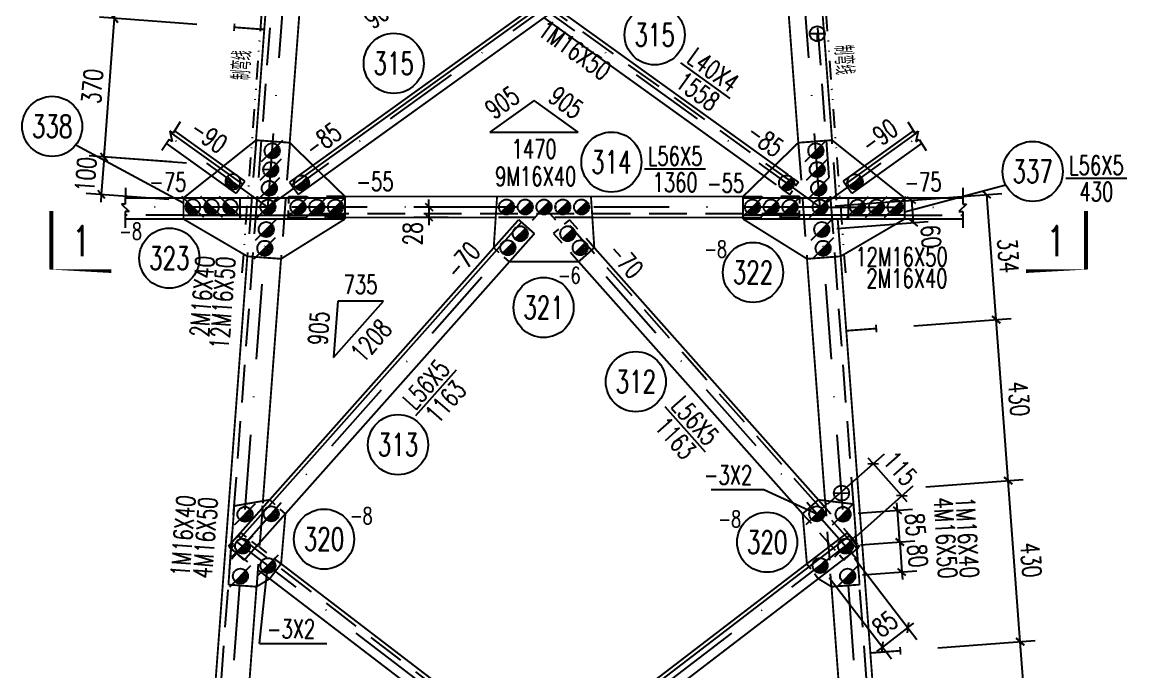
# Model space of a CAD drawing. Header units: millimetres. Extents: x 25936 to 26777, y -10793 to -10199.
# Drawn here: x 26074.4 to 26221.4, y -10467.6 to -10381.1 of the extents above; entities that cross this region are included whole.
import ezdxf
from ezdxf.enums import TextEntityAlignment as Align

# ---------------------------------------------------------------- set-up
doc = ezdxf.new("R2010")
doc.units = ezdxf.units.MM
doc.header["$LTSCALE"] = 10
for name, pattern in [('DASHDOTX2', [2, 1, -0.5, 0, -0.5]), ('DASHED', [0.75, 0.5, -0.25]), ('DIVIDE2', [0.625, 0.25, -0.125, 0, -0.125, 0, -0.125])]:
    doc.linetypes.add(name, pattern=pattern)
for name, color, linetype in [('1', 1, 'DASHED'), ('2', 1, 'Continuous'), ('3', 1, 'Continuous'), ('4', 2, 'DASHDOTX2'), ('7', 3, 'DIVIDE2')]:
    doc.layers.add(name, color=color, linetype=linetype)
doc.styles.add('DXT', font='simplex.shx', dxfattribs={"width": 0.72, "bigfont": 'hztxt.shx'})
doc.styles.get("Standard").update_dxf_attribs({"font": 'SIMPLEX.shx', "width": 0.7, "bigfont": 'gbhzfs.shx'})
doc.dimstyles.new('BZ$0', dxfattribs={"dimtxt": 2.5, "dimasz": 1, "dimexe": 2, "dimexo": 2, "dimgap": 1, "dimtad": 1, "dimdec": 0, "dimlfac": 20, "dimzin": 12, "dimdsep": 46, "dimtxsty": 'DXT', "dimblk": 'OBLIQUE', "dimcen": 0.09, "dimclrd": 1, "dimclre": 1, "dimclrt": 7, "dimadec": 4, "dimazin": 3, "dimtfac": 1.4, "dimtdec": 0, "dimtix": 1, "dimtmove": 2, "dimatfit": 3, "dimldrblk": 'OBLIQUE', "dimfxl": 1, "dimtolj": 1, "dimtzin": 0, "dimarcsym": 0})

# ---------------------------------------------------------------- blocks, each defined once
blk = doc.blocks.new('_Oblique')
at = {"color": 0, "linetype": 'ByBlock', "lineweight": -2}
blk.add_line((-0.5, -0.5), (0.5, 0.5), dxfattribs=at)
blk = doc.blocks.new('*D19')
at = {"layer": '3', "color": 1, "lineweight": -2}
for p, q in [((26182.57734887484, -10405.54061618267), (26194.76878385782, -10404.62879486615)), ((26192.77435433569, -10404.77796215902), (26192.9980931479, -10407.76944429779)), ((26182.80084887484, -10408.53211618268), (26194.99252267002, -10407.62027700492))]:
    blk.add_line(p, q, dxfattribs=at)
at = {"layer": 'Defpoints', "color": 0}
for p in [(26180.58291935271, -10405.68978347554), (26192.9980931479, -10407.76944429779), (26180.80641935271, -10408.68128347555)]:
    blk.add_point(p, dxfattribs=at)
at = {"layer": '3', "color": 1, "lineweight": -2}
for p, rotation in [((26192.77435433569, -10404.77796215902), 94.27730000004493), ((26192.9980931479, -10407.76944429779), 274.2773000000449)]:
    blk.add_blockref('_Oblique', p, dxfattribs=dict(at, rotation=rotation))
at = {"layer": '3', "color": 7, "insert": (26195.33992438808, -10409.62888357882), "char_height": 2.5, "attachment_point": 5, "rotation": 274.27730000004493, "style": 'DXT'}
blk.add_mtext('\\A1;60', dxfattribs=at)
blk = doc.blocks.new('*D20')
at = {"layer": '3', "color": 1, "lineweight": -2}
for p, q in [((26190.87080512442, -10446.03739756538), (26190.79622321845, -10445.04018267414)), ((26185.63520500827, -10446.42896917043), (26192.86523490689, -10445.88823375345)), ((26191.18777822452, -10450.27556084968), (26190.87080512442, -10446.03739756538)), ((26185.95234913515, -10450.6671196636), (26193.18220800699, -10450.12639703775)), ((26191.18777822452, -10450.27556084968), (26191.26236013048, -10451.27277574092))]:
    blk.add_line(p, q, dxfattribs=at)
at = {"layer": 'Defpoints', "color": 0}
for p in [(26183.6407752258, -10446.57813298236), (26190.87080512442, -10446.03739756538), (26183.95791935268, -10450.81628347554)]:
    blk.add_point(p, dxfattribs=at)
at = {"layer": '3', "color": 1, "lineweight": -2}
for p, rotation in [((26190.87080512442, -10446.03739756538), 274.2772000000988), ((26191.18777822452, -10450.27556084968), 94.27720000009884)]:
    blk.add_blockref('_Oblique', p, dxfattribs=dict(at, rotation=rotation))
at = {"layer": '3', "color": 7, "insert": (26193.27302517975, -10447.98866991911), "char_height": 2.5, "attachment_point": 5, "rotation": 274.27720000009884, "style": 'DXT'}
blk.add_mtext('\\A1;85', dxfattribs=at)
blk = doc.blocks.new('*D21')
at = {"layer": '3', "color": 1, "lineweight": -2}
for p, q in [((26181.6315278485, -10445.19031942625), (26189.13942268803, -10438.51450943613)), ((26187.64481419223, -10439.84347348541), (26186.98033216759, -10439.09616923752)), ((26191.46568694774, -10444.14058662763), (26187.64481419223, -10439.84347348541)), ((26185.45252784847, -10449.48731942625), (26192.96029544353, -10442.81162257834)), ((26191.46568694774, -10444.14058662763), (26192.13016897238, -10444.88789087553))]:
    blk.add_line(p, q, dxfattribs=at)
at = {"layer": 'Defpoints', "color": 0}
for p in [(26187.64481419223, -10439.84347348541), (26180.13691935271, -10446.51928347554), (26183.95791935268, -10450.81628347554)]:
    blk.add_point(p, dxfattribs=at)
at = {"layer": '3', "color": 1, "lineweight": -2}
for p, rotation in [((26187.64481419223, -10439.84347348541), 311.6426000000405), ((26191.46568694774, -10444.14058662763), 131.6426000000405)]:
    blk.add_blockref('_Oblique', p, dxfattribs=dict(at, rotation=rotation))
at = {"layer": '3', "color": 7, "insert": (26191.23668512776, -10440.49694550107), "char_height": 2.5, "attachment_point": 5, "rotation": 311.6426000000405, "style": 'DXT'}
blk.add_mtext('\\A1;115', dxfattribs=at)
blk = doc.blocks.new('*D22')
at = {"layer": '3', "color": 1, "lineweight": -2}
for p, q in [((26185.17384923566, -10452.40421121939), (26193.47939525786, -10463.2507305304)), ((26181.79934923568, -10454.98771121939), (26190.10512144025, -10465.8345259103)), ((26192.26346537489, -10461.66280278655), (26193.05742924681, -10461.05483784506)), ((26192.26346537489, -10461.66280278655), (26188.88919155727, -10464.24659816645)), ((26188.88919155727, -10464.24659816645), (26188.09522768534, -10464.85456310793))]:
    blk.add_line(p, q, dxfattribs=at)
at = {"layer": 'Defpoints', "color": 0}
for p in [(26183.95791935268, -10450.81628347554), (26180.58341935271, -10453.39978347554), (26188.88919155727, -10464.24659816645)]:
    blk.add_point(p, dxfattribs=at)
at = {"layer": '3', "color": 1, "lineweight": -2}
for p, rotation in [((26192.26346537489, -10461.66280278655), 217.442500000272), ((26188.88919155727, -10464.24659816645), 37.44250000027198)]:
    blk.add_blockref('_Oblique', p, dxfattribs=dict(at, rotation=rotation))
at = {"layer": '3', "color": 7, "insert": (26189.20840734773, -10461.16828176467), "char_height": 2.5, "attachment_point": 5, "rotation": 37.44250000027198, "style": 'DXT'}
blk.add_mtext('\\A1;85', dxfattribs=at)
blk = doc.blocks.new('*D23')
at = {"layer": '3', "color": 1, "lineweight": -2}
for p, q in [((26191.18760295094, -10450.27557395843), (26191.11302104497, -10449.27835906719)), ((26185.95234913515, -10450.6671196636), (26193.18203273341, -10450.12641014649)), ((26191.18760295094, -10450.27557395843), (26191.48590479129, -10454.26408877884)), ((26186.25084913518, -10454.65561966361), (26193.48033457376, -10454.1149249669)), ((26191.48590479129, -10454.26408877884), (26191.56048669726, -10455.26130367007))]:
    blk.add_line(p, q, dxfattribs=at)
at = {"layer": 'Defpoints', "color": 0}
for p in [(26183.95791935268, -10450.81628347554), (26184.25641935271, -10454.80478347554), (26191.48590479129, -10454.26408877884)]:
    blk.add_point(p, dxfattribs=at)
at = {"layer": '3', "color": 1, "lineweight": -2}
for p, rotation in [((26191.18760295094, -10450.27557395843), 274.2772000000988), ((26191.48590479129, -10454.26408877884), 94.27720000009884)]:
    blk.add_blockref('_Oblique', p, dxfattribs=dict(at, rotation=rotation))
at = {"layer": '3', "color": 7, "insert": (26193.58048737639, -10452.10202208021), "char_height": 2.5, "attachment_point": 5, "rotation": 274.27720000009884, "style": 'DXT'}
blk.add_mtext('\\A1;80', dxfattribs=at)
blk = doc.blocks.new('*D34')
at = {"layer": '3', "color": 1, "lineweight": -2}
for p, q in [((26098.99798957028, -10362.95061966361), (26086.03448248892, -10361.98107631379)), ((26086.64914388221, -10380.57875744794), (26088.02891227139, -10362.13024012572)), ((26097.61798957028, -10381.3991196636), (26084.65471409974, -10380.429593636))]:
    blk.add_line(p, q, dxfattribs=at)
at = {"layer": 'Defpoints', "color": 0}
for p in [(26088.02891227139, -10362.13024012572), (26100.99241935275, -10363.09978347554), (26099.61241935275, -10381.54828347554)]:
    blk.add_point(p, dxfattribs=at)
at = {"layer": '3', "color": 1, "lineweight": -2}
for p, rotation in [((26088.02891227139, -10362.13024012572), 85.72279999990117), ((26086.64914388221, -10380.57875744794), 265.7227999999012)]:
    blk.add_blockref('_Oblique', p, dxfattribs=dict(at, rotation=rotation))
at = {"layer": '3', "color": 7, "insert": (26085.09529457152, -10371.18668949841), "char_height": 2.5, "attachment_point": 5, "rotation": 85.72279999990116, "style": 'DXT'}
blk.add_mtext('\\A1;370', dxfattribs=at)
blk = doc.blocks.new('*D35')
at = {"layer": '3', "color": 1, "lineweight": -2}
for p, q in [((26097.61798957028, -10381.3991196636), (26084.65471409975, -10380.429593636)), ((26085.26937827427, -10399.02723758307), (26086.64914388222, -10380.57875744794)), ((26096.23848957026, -10399.84761966361), (26083.2749484918, -10398.87807377113))]:
    blk.add_line(p, q, dxfattribs=at)
at = {"layer": 'Defpoints', "color": 0}
for p in [(26086.64914388222, -10380.57875744794), (26099.61241935275, -10381.54828347554), (26098.23291935274, -10399.99678347554)]:
    blk.add_point(p, dxfattribs=at)
at = {"layer": '3', "color": 1, "lineweight": -2}
for p, rotation in [((26086.64914388222, -10380.57875744794), 85.72279999990117), ((26085.26937827427, -10399.02723758307), 265.7227999999012)]:
    blk.add_blockref('_Oblique', p, dxfattribs=dict(at, rotation=rotation))
at = {"layer": '3', "color": 7, "insert": (26083.71552757297, -10389.63518822708), "char_height": 2.5, "attachment_point": 5, "rotation": 85.72279999990116, "style": 'DXT'}
blk.add_mtext('\\A1;370', dxfattribs=at)
blk = doc.blocks.new('*D36')
at = {"layer": '3', "color": 1, "lineweight": -2}
for p, q in [((26191.80153360601, -10404.85074101772), (26204.7650746844, -10403.88119512526)), ((26204.01488349867, -10420.66674333687), (26202.77064490193, -10404.03035893719)), ((26193.04584913517, -10421.48711966361), (26206.00931328114, -10420.51757952494))]:
    blk.add_line(p, q, dxfattribs=at)
at = {"layer": 'Defpoints', "color": 0}
for p in [(26202.77064490193, -10404.03035893719), (26189.80710382354, -10404.99990482966), (26191.0514193527, -10421.63628347554)]:
    blk.add_point(p, dxfattribs=at)
at = {"layer": '3', "color": 1, "lineweight": -2}
for p, rotation in [((26202.77064490193, -10404.03035893719), 94.27720000009884), ((26204.01488349867, -10420.66674333687), 274.2772000000988)]:
    blk.add_blockref('_Oblique', p, dxfattribs=dict(at, rotation=rotation))
at = {"layer": '3', "color": 7, "insert": (26205.63649770558, -10412.1807418486), "char_height": 2.5, "attachment_point": 5, "rotation": 274.27720000009884, "style": 'DXT'}
blk.add_mtext('\\A1;334', dxfattribs=at)
blk = doc.blocks.new('*D37')
at = {"layer": '3', "color": 1, "lineweight": -2}
for p, q in [((26193.04584913517, -10421.48711966361), (26206.0093132811, -10420.51757952494)), ((26205.61838547893, -10442.10674318877), (26204.01488349863, -10420.66674333687)), ((26194.64934913516, -10442.92711966361), (26207.6128152614, -10441.95757937684))]:
    blk.add_line(p, q, dxfattribs=at)
at = {"layer": 'Defpoints', "color": 0}
for p in [(26191.05141935269, -10421.63628347554), (26204.01488349863, -10420.66674333687), (26192.65491935269, -10443.07628347554)]:
    blk.add_point(p, dxfattribs=at)
at = {"layer": '3', "color": 1, "lineweight": -2}
for p, rotation in [((26204.01488349863, -10420.66674333687), 94.27720000009884), ((26205.61838547893, -10442.10674318877), 274.2772000000988)]:
    blk.add_blockref('_Oblique', p, dxfattribs=dict(at, rotation=rotation))
at = {"layer": '3', "color": 7, "insert": (26207.06036799406, -10431.2189339744), "char_height": 2.5, "attachment_point": 5, "rotation": 274.27720000009884, "style": 'DXT'}
blk.add_mtext('\\A1;430', dxfattribs=at)
blk = doc.blocks.new('*D38')
at = {"layer": '3', "color": 1, "lineweight": -2}
for p, q in [((26194.64934913516, -10442.92711966361), (26207.61281526143, -10441.95757937683)), ((26207.22188745926, -10463.54674304064), (26205.61838547896, -10442.10674318876)), ((26196.25284913516, -10464.3671196636), (26209.21631724173, -10463.39757922871))]:
    blk.add_line(p, q, dxfattribs=at)
at = {"layer": 'Defpoints', "color": 0}
for p in [(26205.61838547896, -10442.10674318876), (26192.65491935269, -10443.07628347554), (26194.25841935269, -10464.51628347553)]:
    blk.add_point(p, dxfattribs=at)
at = {"layer": '3', "color": 1, "lineweight": -2}
for p, rotation in [((26205.61838547896, -10442.10674318876), 94.27720000009884), ((26207.22188745926, -10463.54674304064), 274.2772000000988)]:
    blk.add_blockref('_Oblique', p, dxfattribs=dict(at, rotation=rotation))
at = {"layer": '3', "color": 7, "insert": (26208.66386997439, -10452.65893382628), "char_height": 2.5, "attachment_point": 5, "rotation": 274.27720000009884, "style": 'DXT'}
blk.add_mtext('\\A1;430', dxfattribs=at)
blk = doc.blocks.new('*D39')
at = {"layer": '3', "color": 1, "lineweight": -2}
for p, q in [((26196.25284913516, -10464.3671196636), (26209.21631724167, -10463.39757922872)), ((26208.8253894395, -10484.98674289255), (26207.2218874592, -10463.54674304065)), ((26197.85634913516, -10485.8071196636), (26210.81981922197, -10484.83757908061))]:
    blk.add_line(p, q, dxfattribs=at)
at = {"layer": 'Defpoints', "color": 0}
for p in [(26207.2218874592, -10463.54674304065), (26194.25841935269, -10464.51628347553), (26195.86191935269, -10485.95628347553)]:
    blk.add_point(p, dxfattribs=at)
at = {"layer": '3', "color": 1, "lineweight": -2}
for p, rotation in [((26207.2218874592, -10463.54674304065), 94.27720000009884), ((26208.8253894395, -10484.98674289255), 274.2772000000988)]:
    blk.add_blockref('_Oblique', p, dxfattribs=dict(at, rotation=rotation))
at = {"layer": '3', "color": 7, "insert": (26210.26737195463, -10474.09893367818), "char_height": 2.5, "attachment_point": 5, "rotation": 274.27720000009884, "style": 'DXT'}
blk.add_mtext('\\A1;430', dxfattribs=at)
blk = doc.blocks.new('M16X50')
for p, q in [((-0.2828427124746191, -0.2828427124746191), (0.282842712474619, 0.282842712474619)), ((-0.1414200067520142, -0.1414200067520142), (0.1414200067520142, 0.1414200067520142))]:
    blk.add_line(p, q)
blk.add_circle((0, 0), 0.2000000029802322)
for radius in [0.1599984774463594, 0.1199988633531256, 0.0799992387231797, 0.0399996193615898]:
    blk.add_arc((0, 0), radius, 225.0000000000001, 45.00000000000005)
blk = doc.blocks.new('M16X40')
blk.add_line((-0.1414200067520142, -0.1414200067520142), (0.1414200067520142, 0.1414200067520142))
blk.add_circle((0, 0), 0.2000000029802322)
for radius in [0.1599984774463594, 0.1199988633531256, 0.0799992387231797, 0.0399996193615898]:
    blk.add_arc((0, 0), radius, 225.0000000000001, 45.00000000000005)
blk = doc.blocks.new('*D78')
at = {"color": 1, "lineweight": -2}
for p, q in [((26128.52041730395, -10405.68978347554), (26128.52041730395, -10404.68978347554)), ((26131.05889492799, -10405.68978347554), (26126.52041730395, -10405.68978347554)), ((26131.05889492799, -10407.08978347555), (26126.52041730395, -10407.08978347555)), ((26128.52041730395, -10405.68978347554), (26128.52041730395, -10407.08978347555)), ((26128.52041730395, -10407.08978347555), (26128.52041730395, -10408.08978347555))]:
    blk.add_line(p, q, dxfattribs=at)
at = {"layer": 'Defpoints', "color": 0}
for p in [(26128.52041730395, -10407.08978347555), (26133.05889492799, -10405.68978347554), (26133.05889492799, -10407.08978347555)]:
    blk.add_point(p, dxfattribs=at)
at = {"color": 1, "lineweight": -2}
for p, rotation in [((26128.52041730395, -10405.68978347554), 270), ((26128.52041730395, -10407.08978347555), 90)]:
    blk.add_blockref('_Oblique', p, dxfattribs=dict(at, rotation=rotation))
at = {"color": 7, "insert": (26126.34015136217, -10409.24790562974), "char_height": 2.5, "attachment_point": 5, "rotation": 90, "style": 'DXT'}
blk.add_mtext('\\A1;28', dxfattribs=at)
blk = doc.blocks.new('*D124')
at = {"color": 1, "lineweight": -2}
for p, q in [((26085.26933210129, -10399.02718394521), (26085.3439185442, -10398.0299693933)), ((26094.24406046645, -10399.6984467778), (26083.27490299748, -10398.87801105939)), ((26085.26933210129, -10399.02718394521), (26084.89512868577, -10404.03025255651)), ((26093.86985705093, -10404.7015153891), (26082.90069958195, -10403.8810796707)), ((26084.89512868577, -10404.03025255651), (26084.82054224286, -10405.02746710842))]:
    blk.add_line(p, q, dxfattribs=at)
at = {"layer": 'Defpoints', "color": 0}
for p in [(26096.23848957027, -10399.84761966361), (26084.89512868577, -10404.03025255651), (26095.86428615474, -10404.85068827491)]:
    blk.add_point(p, dxfattribs=at)
at = {"color": 1, "lineweight": -2}
for p, rotation in [((26085.26933210129, -10399.02718394521), 265.722539326332), ((26084.89512868577, -10404.03025255651), 85.72253932633194)]:
    blk.add_blockref('_Oblique', p, dxfattribs=dict(at, rotation=rotation))
at = {"color": 7, "insert": (26082.83849765174, -10401.36089875432), "char_height": 2.5, "attachment_point": 5, "rotation": 85.72253932633193, "style": 'DXT'}
blk.add_mtext('\\A1;100', dxfattribs=at)

msp = doc.modelspace()

# ---------------------------------------------------------------- linework, layer by layer
for p, q in [((26110.24191935271, -10402.80278347554), (26173.49641935271, -10357.33228347554)), ((26168.63441935272, -10391.25028347554), (26162.03691935269, -10386.50778347554)), ((26095.40983920443, -10394.36573571374), (26094.45367500817, -10395.84606018784)), ((26192.25599950101, -10394.36573571374), (26193.21216369728, -10395.84606018784)), ((26093.91110100283, -10396.686068193), (26092.95493680657, -10398.1663926671)), ((26094.33110500542, -10396.95735519567), (26093.91110100283, -10396.686068193)), ((26094.45367500817, -10395.84606018784), (26094.03367100558, -10395.57477318517)), ((26094.03367100558, -10395.57477318517), (26094.33110500542, -10396.95735519567)), ((26103.71641935272, -10402.66228347554), (26094.07133772404, -10395.74986186819)), ((26183.94941935273, -10402.66228347554), (26193.59450098141, -10395.74986186819)), ((26193.21216369728, -10395.84606018784), (26193.63216769986, -10395.57477318517)), ((26193.63216769986, -10395.57477318517), (26193.33473370003, -10396.95735519567)), ((26193.33473370003, -10396.95735519567), (26193.75473770261, -10396.686068193)), ((26193.75473770261, -10396.686068193), (26194.71090189888, -10398.1663926671)), ((26165.34850047978, -10400.66027385559), (26157.22350047978, -10400.66027385559)), ((26221.42971951891, -10401.9004298704), (26213.30471951891, -10401.9004298704)), ((26088.09960017888, -10403.15626836302), (26088.09515282254, -10405.30624195867)), ((26199.56623852657, -10403.15626836302), (26199.57068588291, -10405.30624195867)), ((26088.09515282254, -10405.30624195867), (26087.59515389227, -10405.30520767926)), ((26087.59515389227, -10405.30520767926), (26088.59308319399, -10406.30727409861)), ((26200.07068481317, -10405.30520767926), (26199.07275551146, -10406.30727409861)), ((26199.57068588291, -10405.30624195867), (26200.07068481317, -10405.30520767926)), ((26088.09308426372, -10406.3062398192), (26088.0886369074, -10408.45621341485)), ((26088.59308319399, -10406.30727409861), (26088.09308426372, -10406.3062398192)), ((26095.8334189447, -10406.78991216291), (26117.33291935274, -10406.78991216291)), ((26191.83241976075, -10406.78991216291), (26170.33291935271, -10406.78991216291)), ((26199.07275551146, -10406.30727409861), (26199.57275444172, -10406.3062398192)), ((26199.57275444172, -10406.3062398192), (26199.57720179805, -10408.45621341485)), ((26102.2049193527, -10451.15228347554), (26140.83441935269, -10407.70728347554)), ((26132.13513240934, -10427.42073538451), (26126.73663240933, -10433.49273538451)), ((26165.34333254038, -10438.33090986049), (26159.94433254038, -10432.25940986049)), ((26097.38441935272, -10516.16328347554), (26184.49441935271, -10449.46078347554))]:
    msp.add_line(p, q)
at = {"color": 3}
for p, q in [((26081.50819282861, -10397.41880602859), (26095.83344016706, -10405.12677243305)), ((26191.83241049908, -10406.34570086803), (26205.29713772816, -10402.72120390491))]:
    msp.add_line(p, q, dxfattribs=at)
at = {"const_width": 0.25}
for points in [[(26109.94991935271, -10402.39678347553), (26173.20441935269, -10356.92628347554)], [(26174.37191935273, -10358.55028347553), (26111.11741935272, -10404.02078347554)], [(26105.49178160424, -10396.7963657056), (26108.11315080964, -10361.74674365431)], [(26112.61041935271, -10361.94978347554), (26109.97935705988, -10397.13177881962)], [(26175.05541935268, -10361.94978347554), (26177.68650511036, -10397.1320925862)], [(26182.17406305087, -10396.79644525739), (26179.55299418646, -10361.75083898468)], [(26174.58770823299, -10400.1483394769), (26145.5459193527, -10379.27178347553)], [(26143.83291935274, -10380.50328347554), (26173.13217569706, -10401.56509754771)], [(26104.00791935275, -10402.25578347555), (26094.64684495952, -10395.54699627417)], [(26105.49177565458, -10396.79644525739), (26101.1930168318, -10400.22062182945)], [(26109.97941935268, -10397.13178347555), (26105.49178160424, -10396.7963657056)], [(26177.68650348543, -10397.132070858), (26182.17406305087, -10396.79644525739)], [(26182.17406305087, -10396.79644525739), (26186.47282187365, -10400.22062182945)], [(26183.6579193527, -10402.25578347555), (26193.01899374593, -10395.54699627417)], [(26093.56049979026, -10397.22886571422), (26102.84291935274, -10403.88128347555)], [(26113.07661312364, -10400.14686254929), (26109.97933359509, -10397.1320925862)], [(26170.3329193527, -10404.28978347554), (26177.68650511036, -10397.1320925862)], [(26194.10533891518, -10397.22886571422), (26184.82291935271, -10403.88128347555)], [(26099.57625839817, -10401.50845084693), (26095.83344641745, -10404.48978793197)], [(26102.84291935274, -10403.88128347555), (26104.00791935275, -10402.25578347555)], [(26111.11741935272, -10404.02078347554), (26109.94991935271, -10402.39678347553)], [(26117.33291935274, -10404.28978347554), (26114.53361516061, -10401.56505097457)], [(26184.82291935271, -10403.88128347555), (26183.6579193527, -10402.25578347555)], [(26188.08958030728, -10401.50845084693), (26191.83239228799, -10404.48978793197)], [(26117.33291935271, -10407.28956849783), (26117.33291935271, -10404.28978347554)], [(26117.33291935271, -10404.28978347554), (26170.33291935271, -10404.28978347554)], [(26137.58291935274, -10404.28978347554), (26137.1384193527, -10411.11128347554)], [(26150.08291935274, -10404.28978347554), (26137.58291935274, -10404.28978347554)], [(26150.52741935269, -10411.11128347554), (26150.08291935274, -10404.28978347554)], [(26170.33291935271, -10407.28956849783), (26170.33291935271, -10404.28978347554)], [(26088.09684176128, -10404.48976281362), (26103.33300179294, -10404.48991231791)], [(26095.8334189447, -10404.48978793197), (26117.33291935274, -10404.48978793197)], [(26095.8334189447, -10407.28956849783), (26095.83344641695, -10404.48983872878)], [(26191.83241976075, -10404.48978793197), (26170.33291935271, -10404.48978793197)], [(26199.56899694417, -10404.48976281362), (26184.33283691251, -10404.48991231791)], [(26191.83241976075, -10407.28956849783), (26191.83239228849, -10404.48983872878)], [(26137.40041935271, -10407.08978347555), (26117.33291935271, -10407.08978347555)], [(26170.33291935271, -10407.08978347555), (26150.2654193527, -10407.08978347555)], [(26103.3331549046, -10407.28954465566), (26088.09105013526, -10407.28959311135)], [(26095.8334189447, -10407.28956849783), (26117.33291935274, -10407.28956849783)], [(26104.33579386635, -10412.25276659196), (26095.8334189447, -10407.28956849783)], [(26101.8309193527, -10450.81978347554), (26140.46091935271, -10407.37478347554)], [(26108.82341935269, -10412.58878347554), (26117.33291935271, -10407.28956849783)], [(26140.46091935271, -10407.37478347554), (26142.5534193527, -10409.23528347554)], [(26178.84241935269, -10412.58878347554), (26170.33291935271, -10407.28956849783)], [(26191.83241976075, -10407.28956849783), (26170.33291935271, -10407.28956849783)], [(26183.33004483909, -10412.25276659196), (26191.83241976075, -10407.28956849783)], [(26184.33268380085, -10407.28954465566), (26199.57478857018, -10407.28959311135)], [(26142.5534193527, -10409.23528347554), (26103.9234193527, -10452.68028347554)], [(26148.43491935269, -10412.97228347554), (26150.52741935269, -10411.11128347554)], [(26180.3529193527, -10444.65478347554), (26150.52741935269, -10411.11128347554)], [(26084.42741935269, -10678.44228347554), (26104.33579386633, -10412.25276659196)], [(26104.33579386633, -10412.25276659196), (26108.82341935269, -10412.58878347554)], [(26108.82341935269, -10412.58878347554), (26106.41341935269, -10444.81028347554)], [(26139.23091935272, -10412.97228347554), (26148.43491935269, -10412.97228347554)], [(26148.43491935269, -10412.97228347554), (26178.2604193527, -10446.51528347555)], [(26183.33004483909, -10412.25276659196), (26178.84241935269, -10412.58878347554)], [(26178.84241935269, -10412.58878347554), (26181.25241935273, -10444.81028347554)], [(26203.23841935273, -10678.44228347554), (26183.33004551496, -10412.25277562891)], [(26102.60341935272, -10445.46878347554), (26102.23741935271, -10450.36278347554)], [(26107.31277101453, -10444.65465157164), (26102.60341935272, -10445.46878347554)], [(26178.2604193527, -10446.51528347555), (26180.3529193527, -10444.65478347554)], [(26180.3529193527, -10444.65478347553), (26185.04377522579, -10445.21963298237)], [(26185.04380048279, -10445.21963734784), (26185.45441935269, -10450.71428347554)], [(26106.34341935271, -10445.74528347554), (26106.34341935271, -10445.74528347554)], [(26108.83491935272, -10453.16728347553), (26109.40541935269, -10446.51528347555)], [(26178.8309193527, -10453.16728347553), (26178.2604193527, -10446.51528347555)], [(26097.08041935274, -10515.76628347553), (26184.19041935272, -10449.06378347553)], [(26184.19041935272, -10449.06378347553), (26185.71041935268, -10451.04878347554)], [(26185.71041935268, -10451.04878347554), (26098.6004193527, -10517.75078347554)], [(26102.18041935271, -10451.13028347554), (26101.8204193527, -10455.93978347554)], [(26103.9234193527, -10452.68028347554), (26101.8309193527, -10450.81978347554)], [(26102.17391935269, -10451.21578347554), (26102.17391935269, -10451.21578347554)], [(26105.65541935269, -10450.73278347554), (26105.65541935269, -10450.73278347554)], [(26105.9534193527, -10450.96128347554), (26105.9534193527, -10450.96128347554)], [(26181.66641935269, -10450.34578347553), (26181.66641935269, -10450.34578347553)], [(26181.71241935272, -10450.96128347554), (26181.71241935272, -10450.96128347554)], [(26182.0104193527, -10450.73278347554), (26182.0104193527, -10450.73278347554)], [(26185.42841935268, -10450.36278347554), (26185.42841935268, -10450.36278347554)], [(26185.49191935272, -10451.21578347554), (26185.84541935269, -10455.93978347554)], [(26102.91141935271, -10451.78028347554), (26102.91141935271, -10451.78028347554)], [(26107.3149193527, -10455.15228347554), (26108.83491935272, -10453.16728347553)], [(26143.83291935274, -10479.96628347554), (26108.83491935272, -10453.16728347553)], [(26105.55991935272, -10456.21928347554), (26107.3149193527, -10455.15228347554)], [(26107.3149193527, -10455.15228347554), (26141.7769193527, -10481.54078347554)], [(26182.1059193527, -10456.21928347554), (26180.35091935272, -10455.15228347554)], [(26105.55991935272, -10456.21928347554), (26101.46841935271, -10510.93128347554)], [(26101.8204193527, -10455.93978347554), (26105.55991935272, -10456.21928347554)], [(26185.84541935269, -10455.93978347554), (26182.1059193527, -10456.21928347554)], [(26182.1059193527, -10456.21928347554), (26186.1974193527, -10510.93128347554)]]:
    msp.add_lwpolyline(points, dxfattribs=at)
at = {"color": 2, "const_width": 0.5}
for points in [[(26086.23987443149, -10414.21938117837), (26078.23987443148, -10414.21938117839), (26078.23987443145, -10406.21938117839)], [(26207.97898949872, -10414.21938117837), (26215.97898949873, -10414.21938117839), (26215.97898949875, -10406.21938117839)]]:
    msp.add_lwpolyline(points, dxfattribs=at)
for centre in [(26158.56091935272, -10382.77728347554), (26123.82691935269, -10386.57128347554), (26078.35311205534, -10394.96005323213), (26152.80323982533, -10399.71154879007), (26208.88445886446, -10400.95170480488), (26093.95653281572, -10412.50339431754), (26171.65441935271, -10414.39278347554), (26143.77371901736, -10419.06386726622), (26156.05180333753, -10428.93567593347), (26124.4001218687, -10437.31838603259), (26114.54691935269, -10449.88328347554), (26173.53843170364, -10450.30250698306)]:
    msp.add_circle(centre, 4)
at = {"layer": '1'}
for p, q in [((26085.17541935271, -10678.49828347554), (26111.2014193527, -10330.50728347554)), ((26202.4904193527, -10678.49828347554), (26176.46441935271, -10330.50728347554)), ((26177.4239193527, -10402.80278347554), (26114.1694193527, -10357.33228347554)), ((26105.49214943725, -10396.79647319491), (26104.33621252953, -10412.25347791058)), ((26183.33004483909, -10412.25276659196), (26182.17406305087, -10396.79644525739)), ((26109.97935626043, -10397.13177875987), (26108.82341935271, -10412.58878347554)), ((26177.68650511035, -10397.13209258619), (26178.8424193527, -10412.58878347554)), ((26101.18124744044, -10400.22999673877), (26099.55529671885, -10401.52514787372)), ((26114.53361516061, -10401.56505097457), (26113.07797050592, -10400.14818377177)), ((26174.58793405805, -10400.14811966768), (26176.3554193527, -10401.41928347554)), ((26186.484591265, -10400.22999673877), (26188.1105419866, -10401.52514787372)), ((26173.13214738262, -10401.56512510787), (26174.74341935271, -10402.72328347554)), ((26177.71591935271, -10402.39678347554), (26177.04591935272, -10401.91528347554)), ((26177.71591935271, -10402.39678347554), (26177.3304193527, -10402.93278347554)), ((26176.5484193527, -10404.02078347554), (26175.65941935271, -10403.38178347554)), ((26176.5484193527, -10404.02078347554), (26176.93341935269, -10403.48528347554)), ((26103.33300179294, -10404.48991231791), (26103.3331549046, -10407.28954465566)), ((26109.83291935271, -10404.28978347554), (26112.30791935272, -10404.28978347554)), ((26109.83291935271, -10404.28978347554), (26109.83291935271, -10405.21378347554)), ((26117.33291935271, -10404.28978347554), (26114.8579193527, -10404.28978347554)), ((26170.3329193527, -10404.28978347554), (26172.80791935271, -10404.28978347554)), ((26177.8329193527, -10404.28978347554), (26175.35791935269, -10404.28978347554)), ((26177.8329193527, -10404.28978347554), (26177.8329193527, -10405.21378347554)), ((26184.33283691251, -10404.48991231791), (26184.33268380085, -10407.28954465566)), ((26103.33300944042, -10406.78993432867), (26088.0920837787, -10406.78990162477)), ((26109.83291935271, -10407.08978347554), (26109.83291935271, -10406.16578347554)), ((26177.8329193527, -10406.58978347554), (26109.83291935271, -10406.58978347554)), ((26109.83291935271, -10407.08978347554), (26112.30791935272, -10407.08978347554)), ((26117.33291935271, -10407.08978347554), (26114.8579193527, -10407.08978347554)), ((26150.2654193527, -10407.08978347554), (26137.40041935271, -10407.08978347554)), ((26170.3329193527, -10407.08978347554), (26172.80791935271, -10407.08978347554)), ((26177.8329193527, -10407.08978347554), (26175.35791935269, -10407.08978347554)), ((26177.8329193527, -10407.08978347554), (26177.8329193527, -10406.16578347554)), ((26184.33282926502, -10406.78993432867), (26199.57375492674, -10406.78990162477)), ((26147.2049193527, -10407.37478347554), (26146.51441935272, -10407.98878347554)), ((26185.46091935271, -10451.15228347554), (26146.83141935272, -10407.70728347554)), ((26147.2049193527, -10407.37478347554), (26148.30141935269, -10408.60828347554)), ((26145.11241935271, -10409.23528347554), (26145.80291935269, -10408.62178347554)), ((26145.11241935271, -10409.23528347554), (26146.20891935269, -10410.46878347554)), ((26150.5274193527, -10411.11128347554), (26149.43091935271, -10409.87828347554)), ((26137.13841935271, -10411.11128347554), (26137.82891935269, -10411.72528347554)), ((26139.23091935271, -10412.97228347554), (26138.54041935269, -10412.35828347554)), ((26139.23091935271, -10412.97228347554), (26139.23091935271, -10412.97228347554)), ((26139.23091935271, -10412.97228347554), (26139.23091935271, -10412.97228347554)), ((26148.4349193527, -10412.97228347554), (26147.33841935272, -10411.73878347554)), ((26106.41341935269, -10444.81028347554), (26106.39041935269, -10445.11878347554)), ((26107.3129193527, -10444.65478347554), (26108.00341935269, -10445.26878347554)), ((26180.35291935271, -10444.65478347554), (26182.02741935271, -10446.53828347554)), ((26181.25241935272, -10444.81028347554), (26181.4044193527, -10446.83978347554)), ((26106.34341935271, -10445.74528347554), (26105.55991935271, -10456.21928347554)), ((26106.34341935271, -10445.74528347554), (26106.36641935271, -10445.43678347554)), ((26109.4054193527, -10446.51528347554), (26108.71491935272, -10445.90128347554)), ((26178.26041935271, -10446.51528347554), (26179.38441935269, -10447.77928347554)), ((26103.4754193527, -10449.06378347553), (26102.9739193527, -10449.71878347554)), ((26190.28141935269, -10516.16328347554), (26103.1714193527, -10449.46078347554)), ((26103.4754193527, -10449.06378347553), (26104.19491935271, -10449.61428347554)), ((26181.6664193527, -10450.34578347554), (26180.54241935272, -10449.08178347554)), ((26181.7124193527, -10450.96128347554), (26181.56041935269, -10448.93128347554)), ((26185.42841935269, -10450.36278347554), (26183.75341935269, -10448.47928347554)), ((26101.95541935271, -10451.04878347554), (26102.4569193527, -10450.39378347554)), ((26101.95541935271, -10451.04878347554), (26102.02741935271, -10451.10378347554)), ((26102.17391935269, -10451.21578347554), (26102.10191935269, -10451.16078347554)), ((26102.17391935269, -10451.21578347554), (26102.41741935272, -10451.40228347554)), ((26102.1804193527, -10451.13028347554), (26102.1994193527, -10450.87728347554)), ((26102.23741935272, -10450.36278347554), (26102.21891935271, -10450.61628347554)), ((26105.6554193527, -10450.73278347554), (26104.93591935269, -10450.18178347554)), ((26105.6554193527, -10450.73278347554), (26105.75391935269, -10450.80828347554)), ((26105.95341935271, -10450.96128347554), (26105.85491935272, -10450.88578347554)), ((26105.95341935271, -10450.96128347554), (26106.90441935269, -10451.68928347554)), ((26181.6664193527, -10450.34578347554), (26181.77991935271, -10450.47378347554)), ((26181.7124193527, -10450.96128347554), (26181.84241935269, -10452.69628347554)), ((26182.01041935271, -10450.73278347554), (26181.8969193527, -10450.60528347554)), ((26182.01041935271, -10450.73278347554), (26182.58191935271, -10451.37578347554)), ((26185.83491935272, -10450.81978347554), (26185.1444193527, -10451.43378347554)), ((26185.42841935269, -10450.36278347554), (26185.56241935269, -10450.51378347554)), ((26185.45441935269, -10450.71428347554), (26185.4669193527, -10450.87978347554)), ((26185.49191935272, -10451.21578347554), (26185.47941935271, -10451.05028347554)), ((26185.83491935272, -10450.81978347554), (26185.70041935269, -10450.66928347554)), ((26102.91141935272, -10451.78028347554), (26102.66791935272, -10451.59428347554)), ((26102.91141935272, -10451.78028347554), (26104.36441935272, -10452.89328347554)), ((26108.83491935271, -10453.16728347554), (26107.88391935272, -10452.43928347554)), ((26183.74241935272, -10452.68028347554), (26183.17091935271, -10452.03778347554)), ((26183.74241935272, -10452.68028347554), (26184.4329193527, -10452.06628347554)), ((26107.31491935269, -10455.15228347554), (26105.86191935269, -10454.03978347554)), ((26178.8309193527, -10453.16728347554), (26179.33291935272, -10453.82228347554)), ((26180.35091935272, -10455.15228347554), (26179.84941935269, -10454.49728347554)), ((26182.1059193527, -10456.21928347554), (26181.9759193527, -10454.48428347554))]:
    msp.add_line(p, q, dxfattribs=at)
at = {"layer": '2'}
for p, q in [((26166.10180283572, -10443.30372097743), (26173.10180283573, -10443.30372097743)), ((26173.10180283573, -10443.30372097743), (26180.13691935271, -10446.51928347554)), ((26105.96098081328, -10463.78950099254), (26107.08241935271, -10453.39978347554)), ((26105.96098081328, -10463.78950099254), (26114.92042106936, -10463.78950099254))]:
    msp.add_line(p, q, dxfattribs=at)
at = {"layer": '2', "const_width": 0.25}
for points in [[(26106.59291935275, -10382.07028347554), (26102.60441935274, -10381.77178347553), (26102.56691935273, -10382.27028347554), (26102.64141935275, -10381.27328347555)], [(26179.20891935273, -10382.62668031219), (26180.2089193527, -10382.62668031219), (26180.2089193527, -10383.62668031219), (26180.2089193527, -10382.62668031219), (26181.2089193527, -10382.62668031219)], [(26108.45591935272, -10400.70378347554), (26107.45591935269, -10400.70378347554), (26107.45591935269, -10401.70378347555), (26107.45591935269, -10400.70378347554), (26106.45591935272, -10400.70378347554)], [(26184.07091935272, -10422.15828347554), (26188.05991935272, -10421.85978347554), (26188.0969193527, -10422.35828347554), (26188.02241935272, -10421.36128347554)], [(26182.43041935271, -10443.76628347553), (26183.43041935271, -10443.76628347553), (26183.43041935271, -10444.76628347554), (26183.43041935271, -10443.76628347553), (26184.43041935268, -10443.76628347553)], [(26187.27791935272, -10465.03828347554), (26191.26691935272, -10464.74028347554), (26191.3039193527, -10465.23878347554), (26191.22941935271, -10464.24178347554)]]:
    msp.add_lwpolyline(points, dxfattribs=at)
at = {"layer": '2'}
for centre in [(26180.20891935271, -10382.62668031219), (26107.45591935269, -10400.70378347554), (26183.4304193527, -10443.76628347554)]:
    msp.add_circle(centre, 1, dxfattribs=at)
at = {"layer": '3'}
for p, q in [((26142.51822705936, -10391.49810084294), (26136.63822705932, -10395.72510084294)), ((26148.39822705935, -10395.72510084294), (26142.51822705936, -10391.49810084294)), ((26136.63822705932, -10395.72510084294), (26148.39822705935, -10395.72510084294)), ((26116.36591935269, -10418.24128347554), (26115.80741935272, -10425.71278347554)), ((26115.80741935272, -10425.71278347554), (26122.45041935269, -10418.24128347554)), ((26122.45041935269, -10418.24128347554), (26116.36591935269, -10418.24128347554))]:
    msp.add_line(p, q, dxfattribs=at)
at = {"layer": '4'}
for p, q in [((26084.58291935269, -10706.53228347554), (26112.77191935271, -10329.62178347554)), ((26203.08291935272, -10706.53228347554), (26174.8939193527, -10329.62178347554)), ((26107.08291935269, -10405.68978347554), (26176.83291935272, -10355.54928347554)), ((26180.58291935272, -10405.68978347554), (26110.83291935269, -10355.54928347554)), ((26107.08291935273, -10405.68978347554), (26094.22777056877, -10396.47701894206)), ((26180.58291935272, -10405.68978347554), (26193.43806813667, -10396.47701894206)), ((26107.08291935273, -10405.68978347554), (26087.97814193421, -10405.68978347554)), ((26102.21291935272, -10452.49728347554), (26143.83291935272, -10405.68978347554)), ((26180.58291935272, -10405.68978347554), (26107.08291935269, -10405.68978347554)), ((26185.45291935269, -10452.49728347554), (26143.83291935272, -10405.68978347554)), ((26180.58291935272, -10405.68978347554), (26199.68769677124, -10405.68978347554)), ((26097.04641935271, -10517.36678347554), (26185.74441935271, -10449.44828347554)), ((26190.6194193527, -10517.36678347554), (26101.9214193527, -10449.44828347554))]:
    msp.add_line(p, q, dxfattribs=at)
at = {"layer": '7'}
for p, q in [((26103.66933935272, -10414.45963347554), (26108.76181935274, -10346.36974847554)), ((26183.99649935273, -10414.45963347554), (26178.90401935271, -10346.36974847554))]:
    msp.add_line(p, q, dxfattribs=at)

# ---------------------------------------------------------------- block references
at = {"layer": '2', "yscale": 5, "zscale": 5}
for name, p, xscale in [('M16X50', (26107.64241935268, -10398.21078347555), 5), ('M16X50', (26180.02341935273, -10398.21078347555), 5), ('M16X50', (26107.45591935269, -10400.70378347554), 5), ('M16X50', (26180.20991935272, -10400.70378347554), 5), ('M16X40', (26102.40941935274, -10402.34028347555), -5), ('M16X50', (26107.26941935271, -10403.19678347554), 5), ('M16X40', (26111.54891935269, -10402.47928347554), 5), ('M16X40', (26176.11691935272, -10402.47928347554), 5), ('M16X50', (26180.3964193527, -10403.19678347554), 5), ('M16X40', (26185.25641935271, -10402.34028347555), 5), ('M16X50', (26107.08291935269, -10405.68978347554), 5), ('M16X50', (26111.08291935271, -10405.68978347554), 5), ('M16X50', (26113.58291935271, -10405.68978347554), 5), ('M16X50', (26116.08291935271, -10405.68978347554), 5), ('M16X40', (26138.83291935272, -10405.68978347554), 5), ('M16X40', (26141.33291935272, -10405.68978347554), 5), ('M16X40', (26143.83291935272, -10405.68978347554), 5), ('M16X40', (26146.33291935272, -10405.68978347554), 5), ('M16X40', (26148.83291935272, -10405.68978347554), 5), ('M16X50', (26171.5829193527, -10405.68978347554), 5), ('M16X50', (26174.0829193527, -10405.68978347554), 5), ('M16X50', (26176.5829193527, -10405.68978347554), 5), ('M16X50', (26180.58291935272, -10405.68978347554), 5), ('M16X50', (26106.8594193527, -10408.68128347554), 5), ('M16X40', (26140.67641935272, -10409.23928347554), 5), ('M16X40', (26146.98941935269, -10409.23928347554), 5), ('M16X50', (26180.80641935271, -10408.68128347554), 5), ('M16X50', (26106.67291935272, -10411.17428347554), 5), ('M16X50', (26180.99291935269, -10411.17428347554), 5), ('M16X40', (26139.0154193527, -10411.10778347554), 5), ('M16X40', (26148.65041935271, -10411.10778347554), 5), ('M16X50', (26180.13691935271, -10446.51928347554), 5), ('M16X50', (26103.70791935272, -10450.81628347554), 5), ('M16X50', (26183.95791935269, -10450.81628347554), 5), ('M16X40', (26180.5834193527, -10453.39978347554), 5)]:
    msp.add_blockref(name, p, dxfattribs=dict(at, xscale=xscale))
at = {"layer": '2', "color": 3, "yscale": 4.99999986754483, "zscale": 4.999999867545234}
for p, xscale, rotation in [((26097.08315059316, -10405.68985324572), -4.999999867548889, 1.220920393511724), ((26099.58271254132, -10405.68959385023), -4.999999867548889, 1.220920393511724), ((26102.08278502971, -10405.6898236875), -4.999999867548889, 1.220920393511724), ((26185.58305367573, -10405.6898236875), 4.999999867548889, 358.7790796064883), ((26188.08312616413, -10405.68959385023), 4.999999867548889, 358.7790796064883), ((26190.58268811228, -10405.68985324572), 4.999999867548889, 358.7790796064883)]:
    msp.add_blockref('M16X50', p, dxfattribs=dict(at, xscale=xscale, rotation=rotation))
at = {"layer": '2', "color": 3, "xscale": 4.999999867548468, "yscale": 4.99999986754483, "zscale": 4.999999867545234}
for name, p in [('M16X50', (26104.02479775233, -10446.57811310616)), ('M16X50', (26183.6407752258, -10446.57813298236)), ('M16X40', (26107.5289193527, -10446.51928347554)), ('M16X50', (26107.08241935271, -10453.39978347554)), ('M16X50', (26103.40941935269, -10454.80478347554)), ('M16X50', (26184.25641935272, -10454.80478347554))]:
    msp.add_blockref(name, p, dxfattribs=at)

# ---------------------------------------------------------------- texts
at = {"width": 0.7}
for s, p in [('315', (26158.56088435271, -10382.77743347554)), ('315', (26123.82712935269, -10386.57143347554)), ('338', (26078.35311205534, -10394.95995323213)), ('314', (26152.80323982533, -10399.71144879007)), ('337', (26208.88445886446, -10400.95160480488)), ('323', (26093.95674281572, -10412.50324431755)), ('322', (26171.65420935272, -10414.39263347554)), ('321', (26143.77371901736, -10419.06361726622)), ('312', (26156.05193833754, -10428.93552593347)), ('313', (26124.4002268687, -10437.3181860326)), ('320', (26114.54667935272, -10449.88338347554)), ('320', (26173.53867170362, -10450.30260698306))]:
    msp.add_text(s, height=3, dxfattribs=at).set_placement(p, align=Align.MIDDLE_CENTER)
for s, rotation, p in [('L40X4', 324.2891999997291, (26165.62741935272, -10388.47328347554)), ('1558', 324.2891999997291, (26163.58441935271, -10391.31528347554)), ('-90', 324.3720999998263, (26098.46711107073, -10397.27076539838)), ('-85', 35.71080000027086, (26115.12191935272, -10397.75528347554)), ('-90', 35.6279000001737, (26189.19872763472, -10397.27076539838)), ('-85', 324.2891999997291, (26172.54391935269, -10397.75528347554)), ('-75', 358.779000000023, (26093.7188144657, -10403.60297385317)), ('-75', 1.220999999977018, (26194.31268122867, -10403.62734039949)), ('-70', 48.35750000012595, (26133.9204193527, -10413.60228347554)), ('-70', 311.6424999998741, (26153.74541935271, -10413.60228347554)), ('L56X5', 48.35750000012595, (26129.06213240934, -10430.12423538451)), ('1163', 48.35750000012595, (26131.67763240933, -10432.45023538451)), ('L56X5', 311.6424999998741, (26163.01783254037, -10434.96290986049)), ('1163', 311.6424999998741, (26160.40233254038, -10437.28840986049))]:
    msp.add_text(s, height=2.5, rotation=rotation, dxfattribs=at).set_placement(p, align=Align.CENTER)
for s, p in [('L56X5', (26161.28600047978, -10400.16027385559)), ('L56X5', (26217.36721951891, -10401.4004298704)), ('-55', (26121.33291935272, -10403.53978347554)), ('1360', (26161.28600047978, -10403.66027385558)), ('-55', (26167.99849413369, -10403.75880076227)), ('430', (26217.36721951891, -10404.9004298704))]:
    msp.add_text(s, height=2.5, dxfattribs=at).set_placement(p, align=Align.CENTER)
at = {"color": 2, "width": 0.7}
msp.add_text('1', height=4, dxfattribs=at).set_placement((26082.23987443147, -10410.2193811784), align=Align.MIDDLE)
at = {"width": 0.7}
for s, p in [('-8', (26087.25686921683, -10410.00796183407)), ('-8', (26165.14541935271, -10412.39278347554)), ('-6', (26145.66297244598, -10415.88067679961)), ('-8', (26117.9754193527, -10447.88328347554)), ('-8', (26167.02993170362, -10448.30250698307))]:
    msp.add_text(s, height=2.2, dxfattribs=at).set_placement(p)
at = {"color": 2, "width": 0.7}
msp.add_text('1', height=4, rotation=359.9999999997916, dxfattribs=at).set_placement((26211.97898949874, -10410.2193811784), align=Align.MIDDLE)
at = {"layer": '2', "width": 0.7}
for p in [(26165.108026557, -10442.60094469705), (26106.92664479063, -10463.08672471216)]:
    msp.add_text('-3X2', height=2.5, dxfattribs=at).set_placement(p)
at = {"layer": '3', "width": 0.7}
for s, rotation, p in [('905', 35.71080000027086, (26122.85897980109, -10380.78689831055)), ('\\M+5D6C6\\M+5CDE4\\M+5CFDF', 86.57239999996513, (26104.81777693423, -10386.89017749781)), ('\\M+5D6C6\\M+5CDE4\\M+5CFDF', 273.4276000000349, (26182.52138459839, -10386.16753710982)), ('905', 35.71069999982981, (26138.99472705935, -10392.79960084294)), ('905', 324.2893000001702, (26146.04172705933, -10392.79960084294)), ('905', 85.7227999999046, (26115.0894193527, -10421.90228347554)), ('1208', 48.35750000012595, (26121.7444193527, -10424.30278347554))]:
    msp.add_text(s, height=2.5, rotation=rotation, dxfattribs=at).set_placement(p, align=Align.CENTER)
for s, rotation, p in [('1M16X50', 324.2893000001702, (26146.75932570965, -10386.4418694794)), ('2M16X40', 85.7227999999046, (26100.33091701721, -10417.73588007918)), ('12M16X50', 85.7227999999046, (26103.04065424501, -10418.60400528633)), ('1M16X40', 85.7227999999046, (26097.78946616817, -10449.59863636142)), ('4M16X50', 85.7227999999046, (26100.74316547144, -10449.84762871511)), ('4M16X50', 273.4275000000927, (26195.28975334616, -10449.84590780016)), ('1M16X40', 273.4275000000927, (26198.19551586432, -10449.76422112063))]:
    msp.add_text(s, height=2.5, rotation=rotation, dxfattribs=at).set_placement(p, align=Align.BOTTOM_CENTER)
for s, p in [('1470', (26142.51822705936, -10399.22510084295)), ('735', (26119.4084193527, -10417.24128347554))]:
    msp.add_text(s, height=2.5, dxfattribs=at).set_placement(p, align=Align.CENTER)
for s, p in [('9M16X40', (26142.72686058221, -10403.60572712543)), ('12M16X50', (26191.42218283828, -10414.30546639426)), ('2M16X40', (26192.14873940417, -10417.18239564097))]:
    msp.add_text(s, height=2.5, dxfattribs=at).set_placement(p, align=Align.BOTTOM_CENTER)

# ---------------------------------------------------------------- dimensions: what is measured, and where the dimension line sits
dim = msp.add_aligned_dim(p1=(26096.23848957026, -10399.84761966361), p2=(26095.86428615474, -10404.85068827491), distance=-10.999796832083673, dimstyle='BZ$0')
dim.commit()
dim.dimension.update_dxf_attribs({"geometry": '*D124', "text_midpoint": (26082.83849765174, -10401.36089875432)})
at = {"color": 3}
dim = msp.add_linear_dim(base=(26128.52041730395, -10407.08978347555), p1=(26133.05889492799, -10405.68978347554), p2=(26133.05889492799, -10407.08978347555), angle=270, text='28', dimstyle='BZ$0', dxfattribs=at)
dim.commit()
dim.dimension.update_dxf_attribs({"geometry": '*D78', "text_midpoint": (26126.34015136217, -10409.24790562974), "dimtype": 129})
at = {"layer": '3'}
for base, p1, p2, angle, text, picture, middle in [((26088.02891227139, -10362.13024012572), (26099.61241935274, -10381.54828347553), (26100.99241935275, -10363.09978347554), 265.7227999999012, '370', '*D34', (26085.09529457152, -10371.18668949841)), ((26086.64914388222, -10380.57875744794), (26098.23291935273, -10399.99678347554), (26099.61241935274, -10381.54828347553), 265.7227999999012, '370', '*D35', (26083.71552757297, -10389.63518822708)), ((26202.77064490193, -10404.03035893719), (26191.0514193527, -10421.63628347554), (26189.80710382354, -10404.99990482965), 274.2772000000988, '334', '*D36', (26205.63649770558, -10412.1807418486)), ((26204.01488349863, -10420.66674333687), (26192.65491935269, -10443.07628347555), (26191.0514193527, -10421.63628347554), 274.2772000000988, '430', '*D37', (26207.06036799406, -10431.2189339744)), ((26187.64481419223, -10439.84347348541), (26183.95791935268, -10450.81628347554), (26180.13691935271, -10446.51928347554), 311.6426000000405, '115', '*D21', (26191.23668512776, -10440.49694550107)), ((26205.61838547896, -10442.10674318876), (26194.25841935269, -10464.51628347553), (26192.65491935269, -10443.07628347555), 274.2772000000988, '430', '*D38', (26208.66386997439, -10452.65893382628)), ((26190.87080512442, -10446.03739756538), (26183.95791935268, -10450.81628347554), (26183.6407752258, -10446.57813298236), 274.2772000000988, '85', '*D20', (26193.27302517975, -10447.98866991911)), ((26191.48590479129, -10454.26408877884), (26183.95791935268, -10450.81628347554), (26184.25641935271, -10454.80478347554), 274.2772000000988, '80', '*D23', (26193.58048737639, -10452.10202208021)), ((26188.88919155727, -10464.24659816645), (26183.95791935268, -10450.81628347554), (26180.5834193527, -10453.39978347554), 37.44250000027197, '85', '*D22', (26189.20840734773, -10461.16828176467)), ((26207.2218874592, -10463.54674304065), (26195.86191935269, -10485.95628347554), (26194.25841935269, -10464.51628347553), 274.2772000000988, '430', '*D39', (26210.26737195463, -10474.09893367818))]:
    dim = msp.add_linear_dim(base=base, p1=p1, p2=p2, angle=angle, text=text, dimstyle='BZ$0', dxfattribs=at)
    dim.commit()
    dim.dimension.update_dxf_attribs({"geometry": picture, "text_midpoint": middle})
dim = msp.add_linear_dim(base=(26192.9980931479, -10407.76944429779), p1=(26180.58291935271, -10405.68978347554), p2=(26180.8064193527, -10408.68128347554), angle=274.2773000000449, text='60', dimstyle='BZ$0', dxfattribs=at)
dim.commit()
dim.dimension.update_dxf_attribs({"geometry": '*D19', "text_midpoint": (26195.33992438808, -10409.62888357882), "dimtype": 128})

doc.saveas('drawing.dxf')
